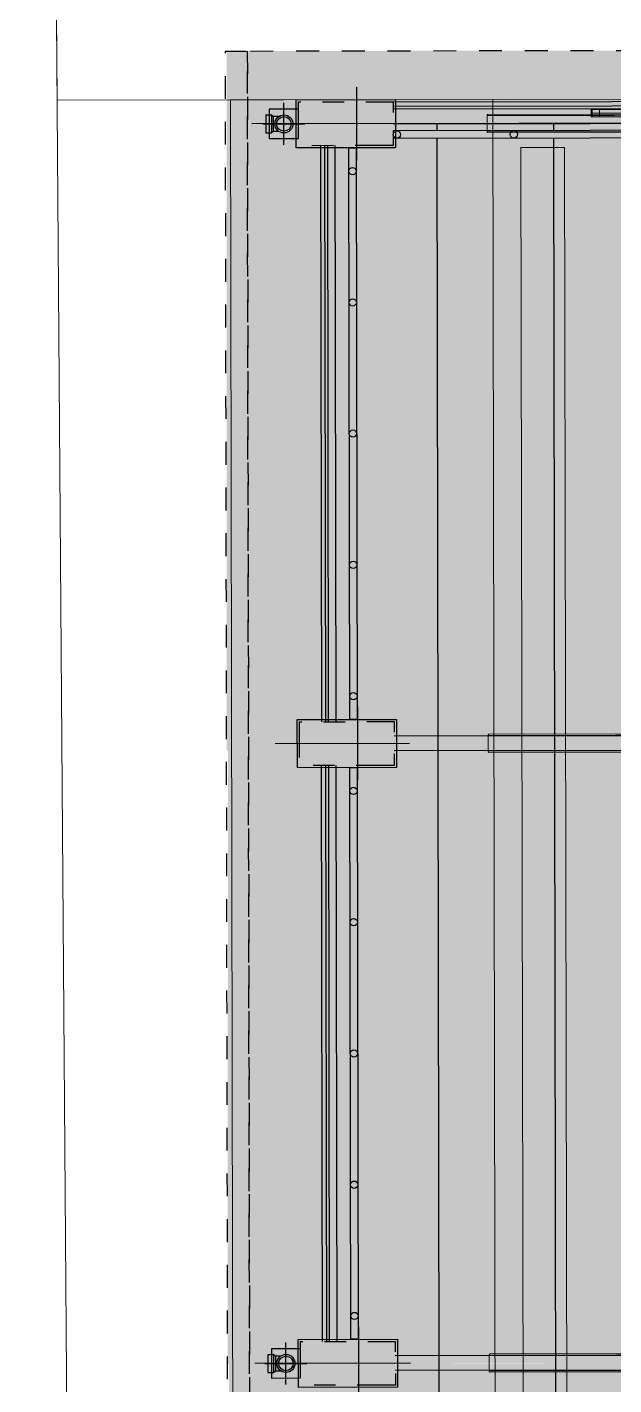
# Model space of a CAD drawing. Header units: inches. Extents: x 1693 to 10990, y 1878 to 5055.
# Drawn here: x 10295.02 to 10297.73, y 4368.07 to 4374.36 of the extents above; entities that cross this region are included whole.
import ezdxf

# ---------------------------------------------------------------- set-up
doc = ezdxf.new("R2010")
doc.units = ezdxf.units.IN
for name, pattern in [('CENTER2', [1.125, 0.75, -0.125, 0.125, -0.125]), ('Punto & Raya', [0.335139, 0.176389, -0.088194, 0, -0.070556]), ('Rayas', [0.211667, 0.105833, -0.105833])]:
    doc.linetypes.add(name, pattern=pattern)
for name, color, linetype, lineweight, true_color in [('BLOQUE A-VIGAS_Pluma_Nº__90', 7, 'Continuous', 5, 0x00bfbf), ('CUBIERTA CALAMINON Y TRANSLUCIDO_Pluma_Nº__174', 7, 'Continuous', 13, 0xe4ad2c), ('CUBIERTA CALAMINON Y TRANSLUCIDO_Pluma_Nº__4', 7, 'Continuous', 13, 0x029e21), ('CUBIERTA CALAMINON Y TRANSLUCIDO_Pluma_Nº__92', 7, 'Continuous', 13, 0xbf8080)]:
    doc.layers.add(name, color=color, linetype=linetype, lineweight=lineweight, true_color=true_color)
doc.layers.add('CUBIERTA CALAMINON Y TRANSLUCIDO_Pluma_Nº__19', color=255, linetype='Continuous', lineweight=0)
doc.layers.add('CUBIERTA CALAMINON Y TRANSLUCIDO_Pluma_Nº__60', color=230, linetype='Continuous', lineweight=25)

# ---------------------------------------------------------------- blocks, each defined once
blk = doc.blocks.new('SHS Conf en Caliente 20[13]', base_point=(10.7604, -389.6033))
at = {"layer": 'CUBIERTA CALAMINON Y TRANSLUCIDO_Pluma_Nº__174', "color": 42, "linetype": 'Continuous', "lineweight": 13, "true_color": 0xe4ad2c}
for p, q in [((-16.7579, -380.2337), (-16.7498, -380.2101)), ((-16.7498, -380.2101), (-16.7418, -380.1864)), ((10.7604, -389.6033), (-16.7498, -380.2101)), ((-16.7418, -380.1864), (-2.9866, -384.883)), ((-3.0028, -384.9304), (-16.7579, -380.2337))]:
    blk.add_line(p, q, dxfattribs=at)
blk = doc.blocks.new('SHS Conf en Caliente 20[15]', base_point=(10.7604, -389.6033))
at = {"layer": 'CUBIERTA CALAMINON Y TRANSLUCIDO_Pluma_Nº__174', "color": 42, "linetype": 'Continuous', "lineweight": 13, "true_color": 0xe4ad2c}
for p, q in [((-16.7579, -380.2337), (-16.7498, -380.2101)), ((-16.7498, -380.2101), (-16.7418, -380.1864)), ((10.7604, -389.6033), (-16.7498, -380.2101)), ((-16.7418, -380.1864), (-2.9866, -384.883)), ((-3.0028, -384.9304), (-16.7579, -380.2337))]:
    blk.add_line(p, q, dxfattribs=at)
blk = doc.blocks.new('SHS Conf en Caliente 20[16]', base_point=(10.7604, -389.6033))
at = {"layer": 'CUBIERTA CALAMINON Y TRANSLUCIDO_Pluma_Nº__174', "color": 42, "linetype": 'Continuous', "lineweight": 13, "true_color": 0xe4ad2c}
for p, q in [((-16.7579, -380.2337), (-16.7498, -380.2101)), ((-16.7498, -380.2101), (-16.7418, -380.1864)), ((10.7604, -389.6033), (-16.7498, -380.2101)), ((-16.7418, -380.1864), (-2.9866, -384.883)), ((-3.0028, -384.9304), (-16.7579, -380.2337))]:
    blk.add_line(p, q, dxfattribs=at)
blk = doc.blocks.new('SHS Conf en Caliente 20[17]', base_point=(10.7604, -389.6033))
at = {"layer": 'CUBIERTA CALAMINON Y TRANSLUCIDO_Pluma_Nº__174', "color": 42, "linetype": 'Continuous', "lineweight": 13, "true_color": 0xe4ad2c}
for p, q in [((-16.7579, -380.2337), (-16.7498, -380.2101)), ((-16.7498, -380.2101), (-16.7418, -380.1864)), ((10.7604, -389.6033), (-16.7498, -380.2101)), ((-16.7418, -380.1864), (-2.9866, -384.883)), ((-3.0028, -384.9304), (-16.7579, -380.2337))]:
    blk.add_line(p, q, dxfattribs=at)
blk = doc.blocks.new('SHS Conf en Caliente 20[18]', base_point=(10.7604, -389.6033))
at = {"layer": 'CUBIERTA CALAMINON Y TRANSLUCIDO_Pluma_Nº__174', "color": 42, "linetype": 'Continuous', "lineweight": 13, "true_color": 0xe4ad2c}
for p, q in [((-16.7579, -380.2337), (-16.7498, -380.2101)), ((-16.7498, -380.2101), (-16.7418, -380.1864)), ((10.7604, -389.6033), (-16.7498, -380.2101)), ((-16.7418, -380.1864), (-2.9866, -384.883)), ((-3.0028, -384.9304), (-16.7579, -380.2337))]:
    blk.add_line(p, q, dxfattribs=at)
blk = doc.blocks.new('SHS Conf en Caliente 20[19]', base_point=(10.7604, -389.6033))
at = {"layer": 'CUBIERTA CALAMINON Y TRANSLUCIDO_Pluma_Nº__174', "color": 42, "linetype": 'Continuous', "lineweight": 13, "true_color": 0xe4ad2c}
for p, q in [((-16.7646, -380.2315), (-16.7565, -380.2078)), ((-16.7565, -380.2078), (-16.7484, -380.1841)), ((10.7604, -389.6033), (-16.7565, -380.2078)), ((-16.7484, -380.1841), (-2.9899, -384.8819)), ((-3.0061, -384.9292), (-16.7646, -380.2315))]:
    blk.add_line(p, q, dxfattribs=at)
blk = doc.blocks.new('SHS Conf en Caliente 20[25]', base_point=(-2.8671, -384.9503))
at = {"layer": 'CUBIERTA CALAMINON Y TRANSLUCIDO_Pluma_Nº__174', "color": 42, "linetype": 'Continuous', "lineweight": 13, "true_color": 0xe4ad2c}
for p, q in [((-16.7025, -380.2263), (-16.6944, -380.2026)), ((-16.6944, -380.2026), (-9.7767, -382.5646)), ((-16.7106, -380.2499), (-16.7025, -380.2263)), ((-9.7929, -382.6119), (-16.7106, -380.2499)), ((-2.8671, -384.9503), (-16.7025, -380.2263))]:
    blk.add_line(p, q, dxfattribs=at)
blk = doc.blocks.new('SHS Conf en Caliente 20[26]', base_point=(-2.8671, -384.9503))
at = {"layer": 'CUBIERTA CALAMINON Y TRANSLUCIDO_Pluma_Nº__174', "color": 42, "linetype": 'Continuous', "lineweight": 13, "true_color": 0xe4ad2c}
for p, q in [((-16.7025, -380.2263), (-16.6944, -380.2026)), ((-16.6944, -380.2026), (-9.7767, -382.5646)), ((-16.7106, -380.2499), (-16.7025, -380.2263)), ((-9.7929, -382.6119), (-16.7106, -380.2499)), ((-2.8671, -384.9503), (-16.7025, -380.2263))]:
    blk.add_line(p, q, dxfattribs=at)

msp = doc.modelspace()

# ---------------------------------------------------------------- hatches: boundary and pattern name
at = {"layer": 'CUBIERTA CALAMINON Y TRANSLUCIDO_Pluma_Nº__19', "linetype": 'Continuous', "lineweight": 0}
h = msp.add_hatch(color=255, dxfattribs=at)
h.set_gradient(color1=(199, 200, 202), color2=(0, 0, 0), one_color=1, name='INVCYLINDER')
h.paths.add_polyline_path([(10295.9406, 4374.2475), (10295.9395, 4371.009), (10295.9393, 4371.009), (10297.8474, 4371.0087), (10317.9796, 4371.0778), (10317.9776, 4374.2738)])
h = msp.add_hatch(color=255, dxfattribs=at)
h.set_gradient(color1=(255, 255, 255), color2=(0, 0, 0), one_color=1, name='INVCYLINDER')
h.paths.add_polyline_path([(10295.946, 4371.041), (10295.9443, 4368.1721), (10317.9842, 4368.2089), (10317.983, 4371.0673)])
h = msp.add_hatch(color=255, dxfattribs=at)
h.set_gradient(color1=(199, 200, 202), color2=(0, 0, 0), one_color=1, name='INVCYLINDER')
h.paths.add_polyline_path([(10295.9508, 4368.1721), (10295.949, 4365.3032), (10317.9889, 4365.34), (10317.9878, 4368.1984)])

# ---------------------------------------------------------------- linework, layer by layer
at = {"layer": 'BLOQUE A-VIGAS_Pluma_Nº__90', "color": 132, "linetype": 'Continuous', "lineweight": 5, "true_color": 0x00bfbf}
for p, q in [((10297.3018, 4373.8008), (10297.5043, 4373.8012)), ((10297.3018, 4373.8008), (10297.3545, 4342.2427)), ((10297.5043, 4373.8012), (10297.557, 4342.243))]:
    msp.add_line(p, q, dxfattribs=at)
at = {"layer": 'CUBIERTA CALAMINON Y TRANSLUCIDO_Pluma_Nº__4', "color": 104, "linetype": 'Continuous', "lineweight": 5, "true_color": 0x029e21, "flags": 128}
for points in [[(10297.1457, 4373.9488), (10297.7353, 4373.9497), (10298.8509, 4373.9516), (10300.006, 4373.9535), (10301.1954, 4373.9555), (10302.4136, 4373.9575), (10303.655, 4373.9596), (10304.9138, 4373.9617), (10306.1844, 4373.9638), (10307.4608, 4373.966), (10308.7372, 4373.9681), (10310.0078, 4373.9702), (10311.2666, 4373.9723), (10312.508, 4373.9744), (10313.7262, 4373.9764), (10314.9156, 4373.9784), (10316.0707, 4373.9804), (10317.1863, 4373.9822), (10317.7759, 4373.9832)], [(10317.7733, 4373.9886), (10316.0682, 4373.9857), (10314.9134, 4373.9838), (10313.7244, 4373.9818), (10312.5065, 4373.9798), (10311.2655, 4373.9777), (10310.007, 4373.9756), (10308.7368, 4373.9735), (10307.4608, 4373.9714), (10306.1847, 4373.9692), (10304.9145, 4373.9671), (10303.6561, 4373.965), (10302.415, 4373.963), (10301.1972, 4373.9609), (10300.0082, 4373.9589), (10298.8533, 4373.957), (10297.1483, 4373.9542)], [(10297.1484, 4373.8698), (10297.1479, 4373.8699), (10297.1474, 4373.8702), (10297.147, 4373.8707), (10297.1466, 4373.8714), (10297.1462, 4373.8722), (10297.146, 4373.8731), (10297.1458, 4373.8741), (10297.1458, 4373.8752), (10297.1457, 4373.9488), (10297.1457, 4373.9498), (10297.1459, 4373.9508), (10297.1461, 4373.9518), (10297.1464, 4373.9526), (10297.1468, 4373.9532), (10297.1473, 4373.9537), (10297.1478, 4373.9541), (10297.1483, 4373.9542)], [(10297.1484, 4373.8698), (10297.1479, 4373.8699), (10297.1474, 4373.8702), (10297.147, 4373.8707), (10297.1466, 4373.8714), (10297.1462, 4373.8722), (10297.146, 4373.8731), (10297.1458, 4373.8741), (10297.1458, 4373.8752), (10297.1457, 4373.9488), (10297.1457, 4373.9498), (10297.1459, 4373.9508), (10297.1461, 4373.9518), (10297.1464, 4373.9526), (10297.1468, 4373.9532), (10297.1473, 4373.9537), (10297.1478, 4373.9541), (10297.1483, 4373.9542)], [(10297.1457, 4373.9488), (10297.7353, 4373.9497), (10298.8509, 4373.9516), (10299.1734, 4373.9521)], [(10317.7761, 4373.9096), (10316.0708, 4373.9068), (10314.9157, 4373.9048), (10313.7263, 4373.9029), (10312.5081, 4373.9008), (10311.2667, 4373.8988), (10310.0079, 4373.8966), (10308.7373, 4373.8945), (10307.4609, 4373.8924), (10306.1845, 4373.8903), (10304.9139, 4373.8881), (10303.6551, 4373.886), (10302.4137, 4373.884), (10301.1955, 4373.8819), (10300.0062, 4373.8799), (10298.851, 4373.878), (10297.1458, 4373.8752)], [(10297.1483, 4373.9542), (10298.8533, 4373.957), (10299.186, 4373.9576)], [(10317.7734, 4373.9042), (10316.0684, 4373.9014), (10314.9136, 4373.8994), (10313.7245, 4373.8975), (10312.5067, 4373.8954), (10311.2657, 4373.8933), (10310.0072, 4373.8912), (10308.737, 4373.8891), (10307.4609, 4373.887), (10306.1849, 4373.8849), (10304.9147, 4373.8827), (10303.6562, 4373.8806), (10302.4152, 4373.8786), (10301.1974, 4373.8765), (10300.0083, 4373.8746), (10298.8535, 4373.8726), (10297.1484, 4373.8698)], [(10297.1458, 4373.8752), (10298.851, 4373.878), (10299.1735, 4373.8786)], [(10297.1484, 4373.8698), (10298.8535, 4373.8726), (10299.1862, 4373.8732)], [(10297.1504, 4371.0798), (10297.7401, 4371.0808), (10298.8557, 4371.0827), (10300.0108, 4371.0846), (10301.2002, 4371.0866), (10302.4184, 4371.0886), (10303.6598, 4371.0907), (10304.9186, 4371.0928), (10306.1892, 4371.0949), (10307.4656, 4371.0971), (10308.742, 4371.0992), (10310.0126, 4371.1013), (10311.2714, 4371.1034), (10312.5128, 4371.1055), (10313.731, 4371.1075), (10314.9204, 4371.1095), (10316.0755, 4371.1114), (10317.1911, 4371.1133), (10317.7807, 4371.1143)], [(10297.1532, 4371.0008), (10297.1527, 4371.001), (10297.1522, 4371.0013), (10297.1517, 4371.0018), (10297.1513, 4371.0024), (10297.151, 4371.0032), (10297.1508, 4371.0042), (10297.1506, 4371.0052), (10297.1506, 4371.0062), (10297.1504, 4371.0798), (10297.1505, 4371.0809), (10297.1506, 4371.0819), (10297.1509, 4371.0828), (10297.1512, 4371.0836), (10297.1516, 4371.0843), (10297.1521, 4371.0848), (10297.1526, 4371.0851), (10297.1531, 4371.0852)], [(10297.1532, 4371.0008), (10297.1527, 4371.001), (10297.1522, 4371.0013), (10297.1517, 4371.0018), (10297.1513, 4371.0024), (10297.151, 4371.0032), (10297.1508, 4371.0042), (10297.1506, 4371.0052), (10297.1506, 4371.0062), (10297.1504, 4371.0798), (10297.1505, 4371.0809), (10297.1506, 4371.0819), (10297.1509, 4371.0828), (10297.1512, 4371.0836), (10297.1516, 4371.0843), (10297.1521, 4371.0848), (10297.1526, 4371.0851), (10297.1531, 4371.0852)], [(10297.1504, 4371.0798), (10297.7401, 4371.0808), (10298.8557, 4371.0827), (10299.1782, 4371.0832)], [(10317.7781, 4371.1197), (10316.073, 4371.1168), (10314.9182, 4371.1149), (10313.7292, 4371.1129), (10312.5113, 4371.1109), (10311.2703, 4371.1088), (10310.0118, 4371.1067), (10308.7416, 4371.1046), (10307.4656, 4371.1025), (10306.1895, 4371.1003), (10304.9193, 4371.0982), (10303.6608, 4371.0961), (10302.4198, 4371.094), (10301.202, 4371.092), (10300.013, 4371.09), (10298.8581, 4371.0881), (10297.1531, 4371.0852)], [(10297.1531, 4371.0852), (10298.8581, 4371.0881), (10299.1908, 4371.0886)], [(10317.7809, 4371.0407), (10316.0756, 4371.0378), (10314.9205, 4371.0359), (10313.7311, 4371.0339), (10312.5129, 4371.0319), (10311.2715, 4371.0298), (10310.0127, 4371.0277), (10308.7421, 4371.0256), (10307.4657, 4371.0235), (10306.1893, 4371.0213), (10304.9187, 4371.0192), (10303.6599, 4371.0171), (10302.4185, 4371.015), (10301.2003, 4371.013), (10300.0109, 4371.011), (10298.8558, 4371.0091), (10297.1506, 4371.0062)], [(10297.1506, 4371.0062), (10298.8558, 4371.0091), (10299.1783, 4371.0096)], [(10317.7782, 4371.0353), (10316.0732, 4371.0324), (10314.9183, 4371.0305), (10313.7293, 4371.0285), (10312.5115, 4371.0265), (10311.2705, 4371.0244), (10310.012, 4371.0223), (10308.7418, 4371.0202), (10307.4657, 4371.0181), (10306.1897, 4371.0159), (10304.9195, 4371.0138), (10303.661, 4371.0117), (10302.42, 4371.0096), (10301.2021, 4371.0076), (10300.0131, 4371.0056), (10298.8583, 4371.0037), (10297.1532, 4371.0008)], [(10297.1532, 4371.0008), (10298.8583, 4371.0037), (10299.191, 4371.0043)], [(10297.1552, 4368.2109), (10297.7449, 4368.2119), (10298.8605, 4368.2137), (10300.0156, 4368.2157), (10301.205, 4368.2177), (10302.4232, 4368.2197), (10303.6646, 4368.2218), (10304.9234, 4368.2239), (10306.194, 4368.226), (10307.4704, 4368.2281), (10308.7468, 4368.2303), (10310.0174, 4368.2324), (10311.2762, 4368.2345), (10312.5176, 4368.2366), (10313.7358, 4368.2386), (10314.9251, 4368.2406), (10316.0803, 4368.2425), (10317.1959, 4368.2444), (10317.7855, 4368.2453)], [(10317.7829, 4368.2507), (10316.0778, 4368.2479), (10314.923, 4368.246), (10313.7339, 4368.244), (10312.5161, 4368.242), (10311.2751, 4368.2399), (10310.0166, 4368.2378), (10308.7464, 4368.2357), (10307.4704, 4368.2335), (10306.1943, 4368.2314), (10304.9241, 4368.2293), (10303.6656, 4368.2272), (10302.4246, 4368.2251), (10301.2068, 4368.2231), (10300.0177, 4368.2211), (10298.8629, 4368.2192), (10297.1579, 4368.2163)], [(10297.158, 4368.1319), (10297.1575, 4368.132), (10297.157, 4368.1323), (10297.1565, 4368.1328), (10297.1561, 4368.1335), (10297.1558, 4368.1343), (10297.1556, 4368.1353), (10297.1554, 4368.1363), (10297.1554, 4368.1373), (10297.1552, 4368.2109), (10297.1553, 4368.212), (10297.1554, 4368.213), (10297.1557, 4368.2139), (10297.156, 4368.2147), (10297.1564, 4368.2154), (10297.1569, 4368.2159), (10297.1573, 4368.2162), (10297.1579, 4368.2163)], [(10297.158, 4368.1319), (10297.1575, 4368.132), (10297.157, 4368.1323), (10297.1565, 4368.1328), (10297.1561, 4368.1335), (10297.1558, 4368.1343), (10297.1556, 4368.1353), (10297.1554, 4368.1363), (10297.1554, 4368.1373), (10297.1552, 4368.2109), (10297.1553, 4368.212), (10297.1554, 4368.213), (10297.1557, 4368.2139), (10297.156, 4368.2147), (10297.1564, 4368.2154), (10297.1569, 4368.2159), (10297.1573, 4368.2162), (10297.1579, 4368.2163)], [(10297.1552, 4368.2109), (10297.7449, 4368.2119), (10298.8605, 4368.2137), (10299.183, 4368.2143)], [(10297.1579, 4368.2163), (10298.8629, 4368.2192), (10299.1956, 4368.2197)], [(10317.7856, 4368.1718), (10316.0804, 4368.1689), (10314.9253, 4368.167), (10313.7359, 4368.165), (10312.5177, 4368.163), (10311.2763, 4368.1609), (10310.0175, 4368.1588), (10308.7469, 4368.1567), (10307.4705, 4368.1545), (10306.1941, 4368.1524), (10304.9235, 4368.1503), (10303.6647, 4368.1482), (10302.4233, 4368.1461), (10301.2051, 4368.1441), (10300.0157, 4368.1421), (10298.8606, 4368.1402), (10297.1554, 4368.1373)], [(10297.1554, 4368.1373), (10298.8606, 4368.1402), (10299.1831, 4368.1407)], [(10317.783, 4368.1664), (10316.0779, 4368.1635), (10314.9231, 4368.1616), (10313.7341, 4368.1596), (10312.5163, 4368.1576), (10311.2752, 4368.1555), (10310.0168, 4368.1534), (10308.7466, 4368.1513), (10307.4705, 4368.1491), (10306.1945, 4368.147), (10304.9243, 4368.1449), (10303.6658, 4368.1428), (10302.4248, 4368.1407), (10301.2069, 4368.1387), (10300.0179, 4368.1367), (10298.8631, 4368.1348), (10297.158, 4368.1319)], [(10297.158, 4368.1319), (10298.8631, 4368.1348), (10299.1957, 4368.1353)]]:
    msp.add_lwpolyline(points, dxfattribs=at)
at = {"layer": 'CUBIERTA CALAMINON Y TRANSLUCIDO_Pluma_Nº__60', "color": 230, "linetype": 'Continuous', "lineweight": 25}
for p, q in [((10296.5425, 4373.741), (10296.5419, 4374.0809)), ((10317.2893, 4374.0131), (10296.7109, 4373.9787)), ((10296.7816, 4373.9114), (10296.0571, 4373.9101)), ((10296.1213, 4373.952), (10296.1475, 4373.9521)), ((10296.1213, 4373.952), (10296.1214, 4373.8685)), ((10296.1213, 4373.918), (10296.1213, 4373.9181)), ((10296.1214, 4373.9103), (10296.1214, 4373.9103)), ((10296.1556, 4373.9441), (10296.1557, 4373.8766)), ((10296.2047, 4373.9104), (10296.2047, 4373.9104)), ((10317.2894, 4373.9456), (10296.711, 4373.9112)), ((10296.1214, 4373.8685), (10296.1477, 4373.8685)), ((10296.3736, 4373.8094), (10296.3781, 4371.143)), ((10296.4411, 4373.8095), (10296.4456, 4371.1431)), ((10296.5473, 4370.8721), (10296.5467, 4371.212)), ((10296.5473, 4370.8721), (10296.5467, 4371.212)), ((10317.3043, 4371.1104), (10296.7157, 4371.0761)), ((10296.7864, 4371.0424), (10296.1649, 4371.0414)), ((10317.3044, 4371.0429), (10296.7158, 4371.0086)), ((10296.4459, 4370.9406), (10296.4504, 4368.2742)), ((10296.5521, 4368.0031), (10296.5515, 4368.3431)), ((10296.5521, 4368.0031), (10296.5515, 4368.3431)), ((10317.3091, 4368.2415), (10296.7205, 4368.2071)), ((10296.1309, 4368.2142), (10296.131, 4368.1306)), ((10296.1309, 4368.2142), (10296.1571, 4368.2142)), ((10296.1309, 4368.1802), (10296.1309, 4368.1802)), ((10296.1652, 4368.2062), (10296.1653, 4368.1387)), ((10296.7912, 4368.1735), (10296.0704, 4368.1723)), ((10296.1309, 4368.1724), (10296.1309, 4368.1724)), ((10296.131, 4368.1306), (10296.1573, 4368.1307)), ((10296.2143, 4368.1725), (10296.2143, 4368.1726)), ((10317.3092, 4368.174), (10296.7206, 4368.1396))]:
    msp.add_line(p, q, dxfattribs=at)
at = {"layer": 'CUBIERTA CALAMINON Y TRANSLUCIDO_Pluma_Nº__60', "color": 230, "linetype": 'Rayas', "lineweight": 25, "flags": 128}
for points in [[(10318.0278, 4342.051), (10296.0892, 4342.0144), (10296.0354, 4374.2476), (10317.974, 4374.2843)], [(10296.0354, 4374.2476), (10296.0892, 4342.0144), (10295.9879, 4342.0142), (10295.9341, 4374.2475)]]:
    msp.add_lwpolyline(points, close=True, dxfattribs=at)
at = {"layer": 'CUBIERTA CALAMINON Y TRANSLUCIDO_Pluma_Nº__60', "color": 230, "linetype": 'Continuous', "lineweight": 25, "flags": 128}
for points in [[(10296.7213, 4373.7999), (10296.2623, 4373.7991), (10296.2619, 4374.0219), (10296.7209, 4374.0226)], [(10296.1371, 4373.9778), (10296.1373, 4373.8428), (10296.2723, 4373.843), (10296.2721, 4373.978)], [(10298.5336, 4373.8805), (10296.711, 4373.8775), (10296.7111, 4373.8437), (10298.5337, 4373.8468)], [(10296.5097, 4371.1534), (10296.5053, 4373.7995), (10296.539, 4373.7996), (10296.5434, 4371.1534)], [(10296.7261, 4370.931), (10296.267, 4370.9302), (10296.2667, 4371.1529), (10296.7257, 4371.1537)], [(10296.5145, 4368.2844), (10296.5101, 4370.9306), (10296.5438, 4370.9306), (10296.5482, 4368.2845)], [(10296.7309, 4368.062), (10296.2718, 4368.0613), (10296.2715, 4368.284), (10296.7305, 4368.2848)], [(10296.1467, 4368.2399), (10296.1469, 4368.1049), (10296.2819, 4368.1052), (10296.2817, 4368.2402)]]:
    msp.add_lwpolyline(points, close=True, dxfattribs=at)
at = {"layer": 'CUBIERTA CALAMINON Y TRANSLUCIDO_Pluma_Nº__60', "color": 230, "linetype": 'CENTER2', "lineweight": 25, "flags": 128}
for points in [[(10296.2049, 4373.8132), (10296.2045, 4374.0076)], [(10296.1075, 4373.9102), (10296.3019, 4373.9106)], [(10296.2144, 4368.0753), (10296.2141, 4368.2698)], [(10296.117, 4368.1724), (10296.3115, 4368.1727)]]:
    msp.add_lwpolyline(points, dxfattribs=at)
at = {"layer": 'CUBIERTA CALAMINON Y TRANSLUCIDO_Pluma_Nº__60', "color": 230, "linetype": 'Punto & Raya', "lineweight": 25, "flags": 128}
for points in [[(10296.7111, 4373.81), (10296.2724, 4373.8093), (10296.272, 4374.0118), (10296.7108, 4374.0125)], [(10296.7159, 4370.9411), (10296.2772, 4370.9403), (10296.2768, 4371.1428), (10296.7156, 4371.1436)], [(10296.7207, 4368.0721), (10296.2819, 4368.0714), (10296.2816, 4368.2739), (10296.7204, 4368.2746)]]:
    msp.add_lwpolyline(points, close=True, dxfattribs=at)
at = {"layer": 'CUBIERTA CALAMINON Y TRANSLUCIDO_Pluma_Nº__60', "color": 230, "linetype": 'Continuous', "lineweight": 25, "flags": 128}
for points in [[(10296.7108, 4374.0125), (10299.7483, 4374.0176)], [(10296.7108, 4373.9922), (10299.7483, 4373.9973)], [(10296.18, 4373.9441), (10296.1556, 4373.9441), (10296.1475, 4373.9521), (10296.1477, 4373.8685), (10296.1557, 4373.8766), (10296.1801, 4373.8766)], [(10296.711, 4373.9112), (10299.7485, 4373.9163)], [(10296.7112, 4373.9112), (10298.5338, 4373.9143)], [(10296.9135, 4373.8778), (10296.9135, 4373.9116)], [(10297.4536, 4373.8787), (10297.4535, 4373.9125)], [(10296.9375, 4359.5332), (10296.9136, 4373.8441)], [(10297.4652, 4366.9342), (10297.4536, 4373.845)], [(10296.3983, 4371.143), (10296.3939, 4373.8095)], [(10296.4118, 4371.1431), (10296.4074, 4373.8095)], [(10296.3829, 4368.2741), (10296.3784, 4370.9405)], [(10296.4031, 4368.2741), (10296.3987, 4370.9405)], [(10296.4166, 4368.2741), (10296.4122, 4370.9406)], [(10296.1896, 4368.2063), (10296.1652, 4368.2062), (10296.1571, 4368.2142), (10296.1573, 4368.1307), (10296.1653, 4368.1387), (10296.1897, 4368.1388)]]:
    msp.add_lwpolyline(points, dxfattribs=at)
at = {"layer": 'CUBIERTA CALAMINON Y TRANSLUCIDO_Pluma_Nº__60', "color": 230, "linetype": 'Continuous', "lineweight": 25}
for centre, radius in [((10296.2047, 4373.9104), 0.0418), ((10296.2047, 4373.9104), 0.0338), ((10296.2047, 4373.9104), 0.0337), ((10296.7279, 4373.8606), 0.0169), ((10296.7279, 4373.8606), 0.0169), ((10297.2685, 4373.8615), 0.0169), ((10297.2685, 4373.8615), 0.0169), ((10296.5223, 4373.6915), 0.0169), ((10296.5233, 4373.084), 0.0169), ((10296.5243, 4372.4765), 0.0169), ((10296.5254, 4371.8689), 0.0169), ((10296.5264, 4371.2614), 0.0169), ((10296.5271, 4370.8226), 0.0169), ((10296.5281, 4370.2151), 0.0169), ((10296.5291, 4369.6075), 0.0169), ((10296.5302, 4369), 0.0169), ((10296.5312, 4368.3925), 0.0169), ((10296.2143, 4368.1725), 0.0418), ((10296.2143, 4368.1725), 0.0338), ((10296.2143, 4368.1725), 0.0337)]:
    msp.add_circle(centre, radius, dxfattribs=at)
at = {"layer": 'CUBIERTA CALAMINON Y TRANSLUCIDO_Pluma_Nº__92', "color": 23, "linetype": 'Continuous', "lineweight": 13, "true_color": 0xbf8080, "flags": 128}
for points in [[(10295.1459, 4375.2368), (10295.2225, 4364.7775), (10295.227, 4364.6365), (10295.2237, 4364.5006), (10295.2136, 4364.365), (10295.1968, 4364.2301), (10295.1732, 4364.0962), (10295.143, 4363.9636), (10295.1062, 4363.8327), (10295.063, 4363.7038), (10295.0134, 4363.5772)], [(10295.1548, 4374.0204), (10295.1459, 4375.2368)], [(10306.7046, 4374.0374), (10295.1548, 4374.0204)], [(10295.1548, 4374.0204), (10306.7046, 4374.0374)], [(10295.9581, 4374.0216), (10297.1721, 4374.0232)], [(10297.1721, 4374.0232), (10297.1961, 4359.6786)], [(10295.1548, 4374.0204), (10295.1548, 4374.0204)], [(10295.9821, 4359.6765), (10295.9581, 4374.0216)]]:
    msp.add_lwpolyline(points, dxfattribs=at)

# ---------------------------------------------------------------- block references
at = {"layer": 'CUBIERTA CALAMINON Y TRANSLUCIDO_Pluma_Nº__174', "color": 42, "linetype": 'Continuous', "lineweight": 13, "true_color": 0xe4ad2c, "xscale": 0.6750421965442606, "yscale": 0.6750421965442606, "zscale": 0.6750421965442606, "rotation": 18.94787699857764}
for name, p in [('SHS Conf en Caliente 20[19]', (10317.2556, 4373.9927)), ('SHS Conf en Caliente 20[13]', (10317.2556, 4373.9927)), ('SHS Conf en Caliente 20[15]', (10317.2556, 4373.9927)), ('SHS Conf en Caliente 20[16]', (10317.2556, 4373.9927)), ('SHS Conf en Caliente 20[17]', (10317.2556, 4373.9927)), ('SHS Conf en Caliente 20[18]', (10317.2556, 4373.9927)), ('SHS Conf en Caliente 20[25]', (10307.535, 4373.9765)), ('SHS Conf en Caliente 20[26]', (10307.535, 4373.9765))]:
    msp.add_blockref(name, p, dxfattribs=at)

doc.saveas('drawing.dxf')
